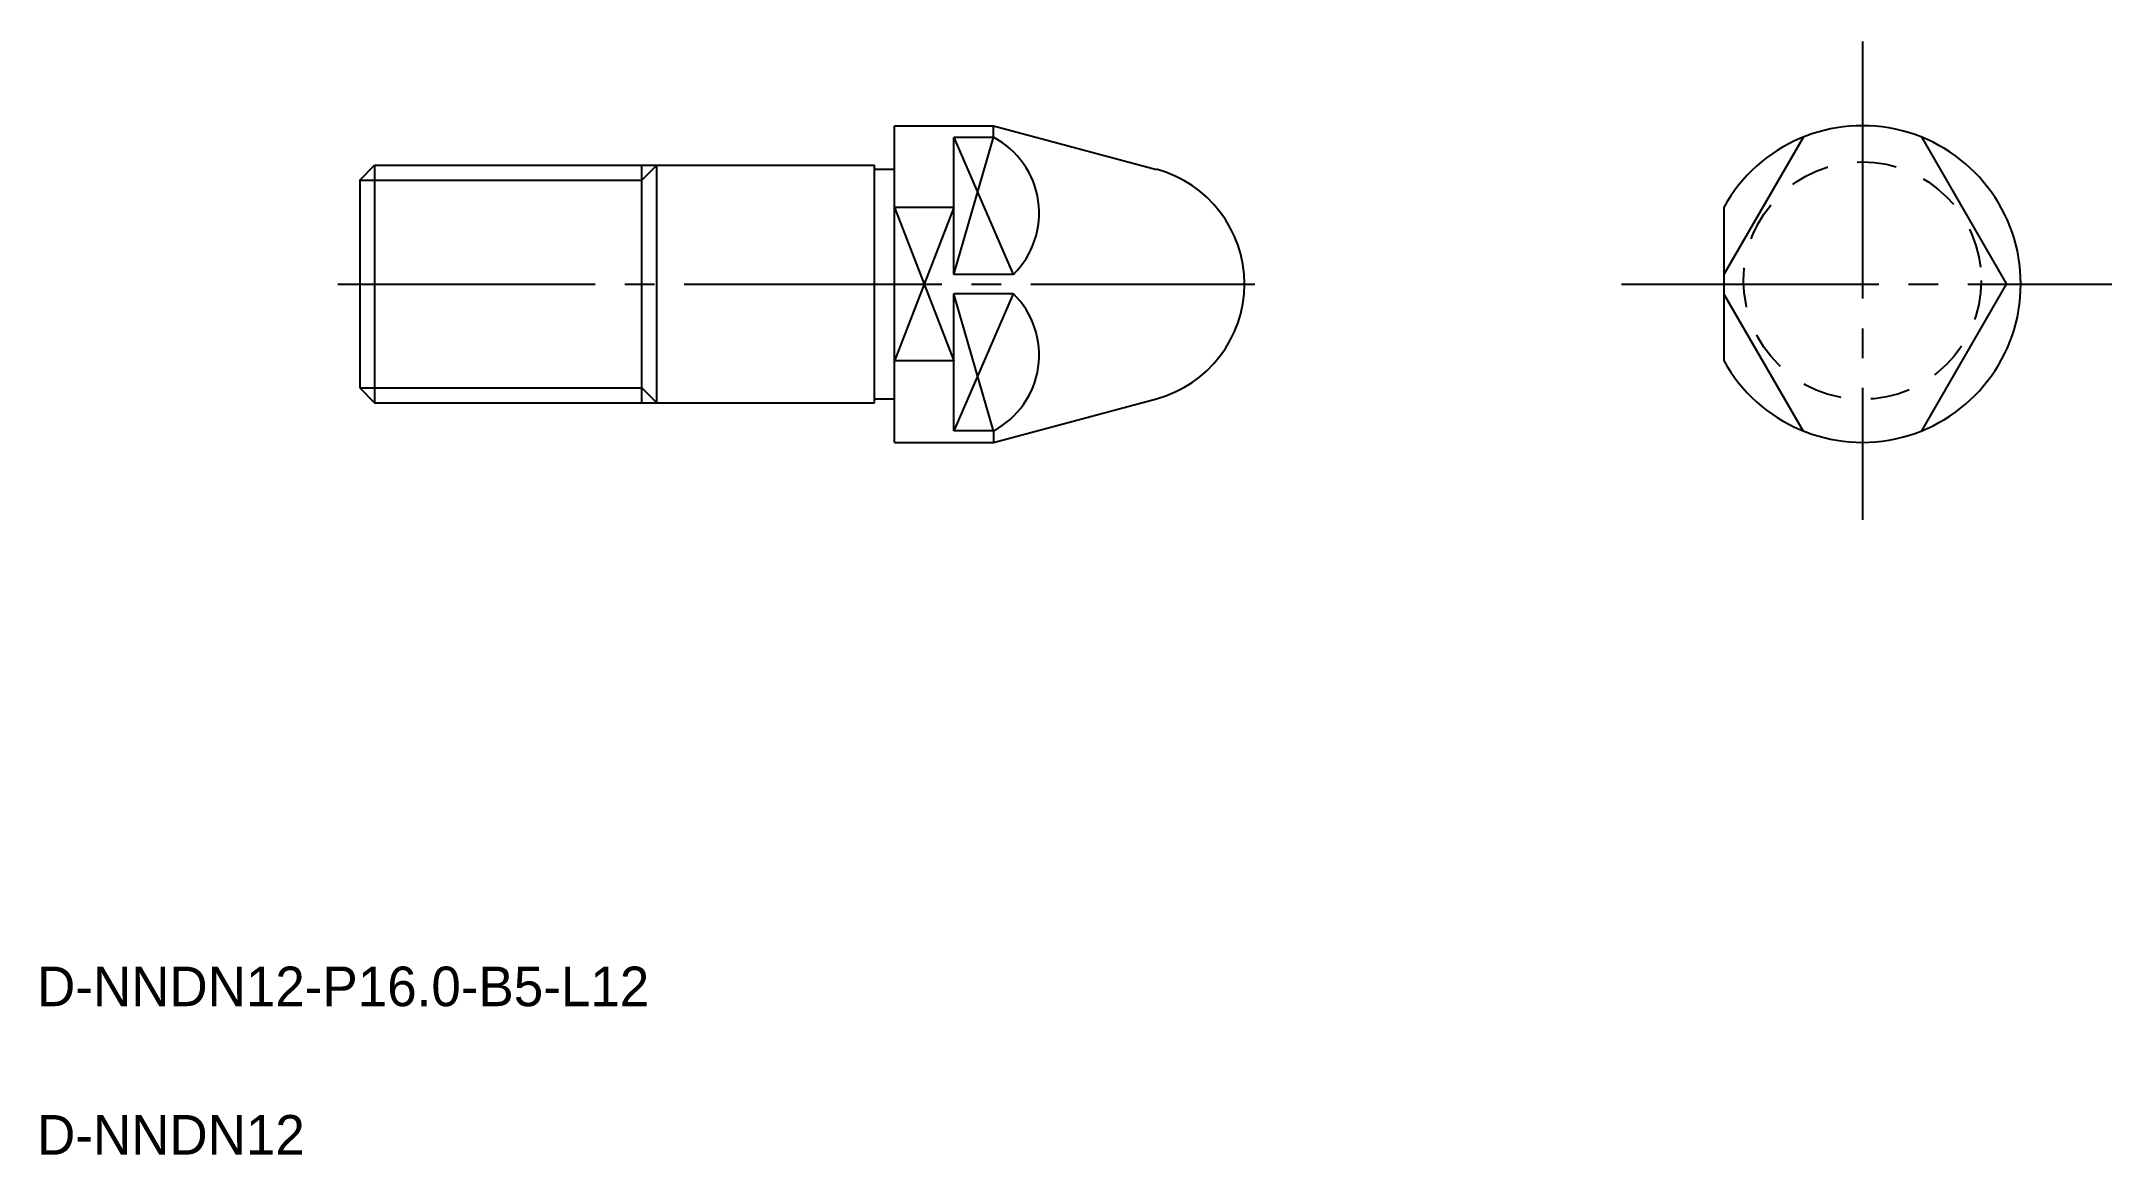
# Model space of a CAD drawing. Extents: x 5 to 110, y 5 to 61.
import ezdxf

# ---------------------------------------------------------------- set-up
doc = ezdxf.new("R2010")
doc.units = 0
doc.linetypes.add('CENTER', pattern=[17.5, 13, -1.5, 1.5, -1.5])
doc.linetypes.add('DASHED', pattern=[3.5, 2, -1.5])
doc.layers.get('0').update_dxf_attribs({"linetype": 'CONTINUOUS'})
doc.layers.add('CENTER', color=1, linetype='CENTER')
doc.styles.get("Standard").update_dxf_attribs({"font": 'txt', "height": 1.6})

msp = doc.modelspace()

# ---------------------------------------------------------------- linework, layer by layer
at = {"color": 7, "linetype": 'CONTINUOUS'}
for p, q in [((48.3, 56.99), (53.3, 56.99)), ((48.3, 40.99), (48.3, 56.99)), ((53.3, 56.99), (61.53, 54.78)), ((51.3, 49.47), (51.3, 56.4)), ((53.3, 56.4), (51.3, 56.4)), ((94.19, 56.4), (90.19, 49.47)), ((100.19, 56.4), (104.47, 48.99)), ((21.3, 54.24), (22.05, 54.99)), ((22.05, 54.99), (36.3, 54.99)), ((22.05, 54.99), (22.05, 42.99)), ((35.55, 42.99), (35.55, 54.99)), ((36.3, 54.99), (47.3, 54.99)), ((36.3, 42.99), (36.3, 54.99)), ((47.3, 42.99), (47.3, 54.99)), ((47.3, 54.79), (48.3, 54.79)), ((21.3, 54.24), (21.3, 43.74)), ((51.3, 52.86), (48.3, 52.86)), ((90.19, 52.86), (90.19, 45.11)), ((54.3, 49.47), (51.3, 49.47)), ((51.3, 41.57), (51.3, 48.5)), ((54.3, 48.5), (51.3, 48.5)), ((94.19, 41.57), (90.19, 48.5)), ((100.19, 41.57), (104.47, 48.99)), ((51.3, 45.11), (48.3, 45.11)), ((21.3, 43.74), (22.05, 42.99)), ((22.05, 42.99), (36.3, 42.99)), ((36.3, 42.99), (47.3, 42.99)), ((47.3, 43.19), (48.3, 43.19)), ((53.3, 40.99), (61.53, 43.19)), ((48.3, 40.99), (53.3, 40.99)), ((53.3, 41.57), (51.3, 41.57))]:
    msp.add_line(p, q, dxfattribs=at)
at = {"linetype": 'CONTINUOUS'}
for p, q in [((53.3, 56.4), (53.3, 56.99)), ((53.3, 41.57), (53.3, 40.99))]:
    msp.add_line(p, q, dxfattribs=at)
at = {"color": 3, "linetype": 'CONTINUOUS'}
for p, q in [((51.3, 56.4), (54.3, 49.47)), ((51.3, 49.47), (53.3, 56.4)), ((35.55, 54.24), (36.3, 54.99)), ((21.3, 54.24), (35.55, 54.24)), ((48.3, 52.86), (51.3, 45.11)), ((51.3, 52.86), (48.3, 45.11)), ((54.3, 48.5), (51.3, 41.57)), ((53.3, 41.57), (51.3, 48.5)), ((21.3, 43.74), (35.55, 43.74)), ((35.55, 43.74), (36.3, 42.99))]:
    msp.add_line(p, q, dxfattribs=at)
for p, q in [((48.3, 48.99), (48.3, 48.99)), ((48.3, 43.99), (48.3, 43.99))]:
    msp.add_line(p, q)
at = {"color": 3, "linetype": 'DASHED'}
msp.add_circle((97.19, 49.16), 6, dxfattribs=at)
at = {"color": 7, "linetype": 'CONTINUOUS'}
for centre, radius, start, end in [((97.19, 48.99), 8, 208.955, 151.045), ((51.27, 52.57), 4.34, 314.4454, 61.9966), ((59.98, 48.99), 6, 285, 75), ((51.27, 45.4), 4.34, 298.0034, 45.5546)]:
    msp.add_arc(centre, radius, start, end, dxfattribs=at)
at = {"layer": 'CENTER', "color": 1, "linetype": 'CENTER'}
for p, q in [((97.19, 61.25), (97.19, 37.07)), ((20.19, 48.99), (66.5, 48.99)), ((85.02, 48.99), (109.78, 48.99))]:
    msp.add_line(p, q, dxfattribs=at)

# ---------------------------------------------------------------- texts
at = {"color": 7, "linetype": 'CONTINUOUS'}
for s, p in [('D-NNDN12-P16.0-B5-L12', (5, 12.5)), ('D-NNDN12', (5, 5))]:
    msp.add_text(s, height=2, dxfattribs=at).set_placement(p)

doc.saveas('drawing.dxf')
